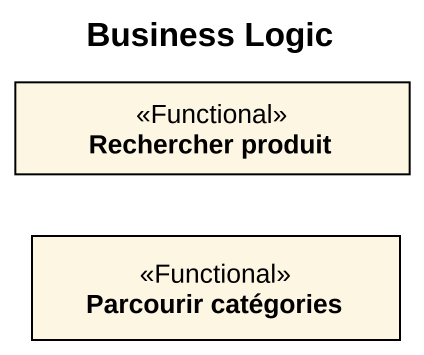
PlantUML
@startuml
title Business Logic
hide circle
hide empty members
class "Rechercher produit" as Rechercher_produit <<Functional>>
class "Parcourir catégories" as Parcourir_catégories <<Functional>>
@enduml
